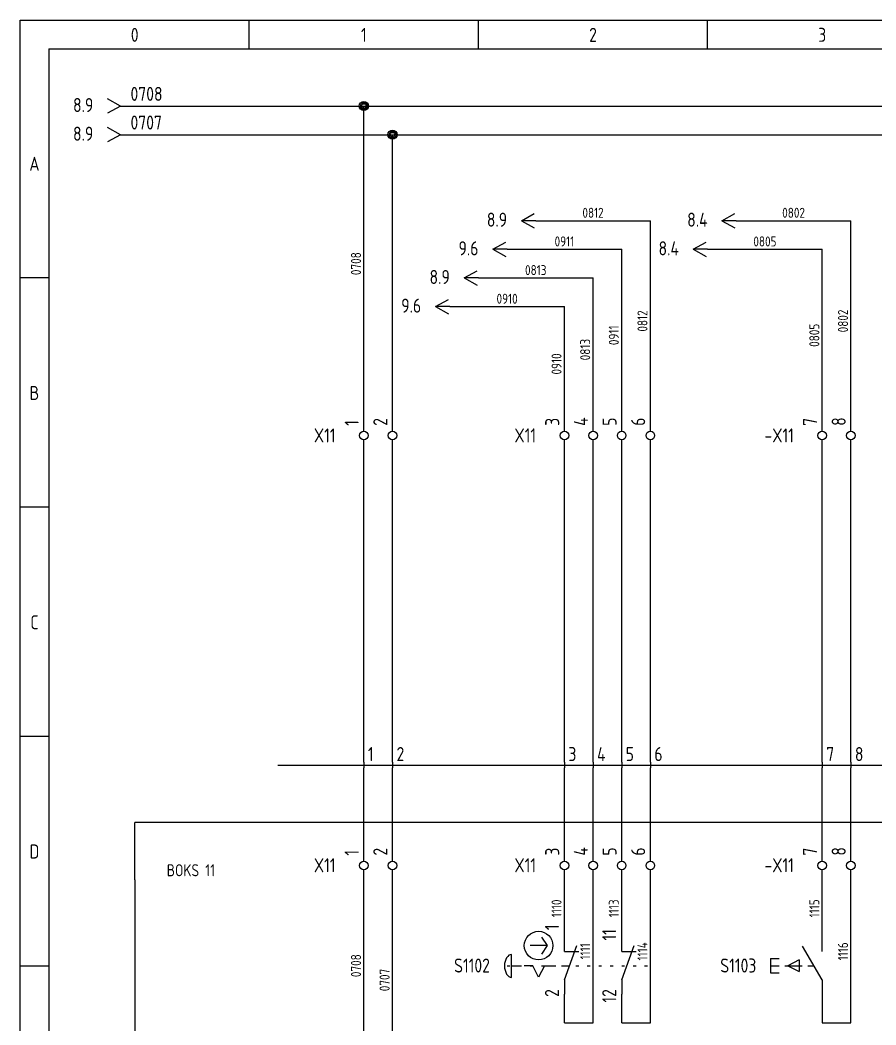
# Model space of a CAD drawing. Extents: x 10 to 410, y 10 to 275.
# Drawn here: x 10 to 159.4, y 99.7 to 275 of the extents above; entities that cross this region are included whole.
import ezdxf
from ezdxf.enums import TextEntityAlignment as Align

# ---------------------------------------------------------------- set-up
doc = ezdxf.new("R2010")
doc.units = 0
doc.linetypes.add('CADDY_DOT', pattern=[2, 0.5, -1.5])
doc.linetypes.add('CADDY_SOLID', pattern=[0])
doc.layers.get('0').update_dxf_attribs({"linetype": 'CONTINUOUS'})
doc.styles.add('CADDY_VECTORFONT1P', font='isocp___.ttf', dxfattribs={"width": 0.9})

# ---------------------------------------------------------------- blocks, each defined once
blk = doc.blocks.new('BLK1')
at = {"linetype": 'CADDY_SOLID'}
for p, q in [((10, 10), (10, 275)), ((10, 275), (410, 275)), ((50, 270), (50, 275)), ((90, 270), (90, 275)), ((130, 270), (130, 275)), ((15, 270), (15, 30)), ((15, 270), (405, 270)), ((15, 230), (10, 230)), ((15, 190), (10, 190)), ((15, 150), (10, 150)), ((10, 110), (15, 110))]:
    blk.add_line(p, q, dxfattribs=at)
at = {"style": 'CADDY_VECTORFONT1P', "width": 0.9}
for s, p in [('0', (30, 271.2)), ('1', (70, 271.2)), ('2', (110, 271.2)), ('3', (150, 271.2)), ('A', (12.5, 248.7)), ('B', (12.5, 208.7)), ('C', (12.5, 168.7)), ('D', (12.5, 128.7))]:
    blk.add_text(s, height=2.45, dxfattribs=at).set_placement(p, align=Align.CENTER)
blk = doc.blocks.new('BLK12')
at = {"linetype": 'CADDY_SOLID'}
for q in [(25.25, 261.25), (25.25, 258.75)]:
    blk.add_line((27.5, 260), q, dxfattribs=at)
at = {"style": 'CADDY_VECTORFONT1P', "width": 0.9, "flags": 1}
for tag, p in [('$TAG140020', (29.27, 267.9)), ('$TAG140050', (29.27, 264.4))]:
    blk.add_attdef(tag, p, '', height=2.45, dxfattribs=at)
at = {"style": 'CADDY_VECTORFONT1P', "width": 0.9}
blk.add_attdef('$TAG160010', (29.27, 260.9), '', height=2.45, dxfattribs=at)
blk.add_attdef('$TAG160500', text='', height=2.45, dxfattribs=at).set_placement((22.78, 258.95), align=Align.RIGHT)
blk = doc.blocks.new('BLK14')
at = {"linetype": 'CADDY_SOLID'}
for q in [(25.25, 256.25), (25.25, 253.75)]:
    blk.add_line((27.5, 255), q, dxfattribs=at)
at = {"style": 'CADDY_VECTORFONT1P', "width": 0.9, "flags": 1}
for tag, p in [('$TAG140020', (29.27, 262.9)), ('$TAG140050', (29.27, 259.4))]:
    blk.add_attdef(tag, p, '', height=2.45, dxfattribs=at)
at = {"style": 'CADDY_VECTORFONT1P', "width": 0.9}
blk.add_attdef('$TAG160010', (29.27, 255.9), '', height=2.45, dxfattribs=at)
blk.add_attdef('$TAG160500', text='', height=2.45, dxfattribs=at).set_placement((22.78, 253.95), align=Align.RIGHT)
blk = doc.blocks.new('BLK16')
at = {"linetype": 'CADDY_SOLID'}
for p, q in [((101, 115), (102, 113.5)), ((105, 112.5), (105, 115)), ((102, 113.5), (99, 113.5)), ((102, 113.5), (101, 112)), ((105, 107.5), (107.18, 113.5)), ((105, 112.5), (107.5, 112.5)), ((95.79, 107.96), (95.79, 111.96)), ((95.79, 110), (97, 110)), ((99.5, 110), (98, 110)), ((100.5, 108), (99.5, 110)), ((101.5, 110), (100.5, 108)), ((101.5, 110), (103.5, 110)), ((104.5, 110), (105.91, 110)), ((105, 107.5), (105, 105))]:
    blk.add_line(p, q, dxfattribs=at)
blk.add_lwpolyline([(95.79, 111.96), (95.55, 111.92), (95.31, 111.81), (95.1, 111.62), (94.91, 111.37), (94.75, 111.07), (94.64, 110.72), (94.57, 110.35), (94.54, 109.96), (94.57, 109.57), (94.64, 109.19), (94.75, 108.85), (94.91, 108.54), (95.1, 108.29), (95.31, 108.11), (95.55, 108), (95.79, 107.96)], dxfattribs=at)
blk.add_circle((100.5, 113.5), 2.5, dxfattribs=at)
at = {"style": 'CADDY_VECTORFONT1P', "width": 0.9}
blk.add_attdef('$TAG175000_00', (104.05, 116.2), '', height=2.45, rotation=90, dxfattribs=at)
at = {"style": 'CADDY_VECTORFONT1P', "width": 0.9, "flags": 1}
for tag, p in [('$TAG140020', (92, 115.8)), ('$TAG140050', (92, 112.3)), ('$TAG160040', (92, 101.8))]:
    blk.add_attdef(tag, text='', height=2.45, dxfattribs=at).set_placement(p, align=Align.RIGHT)
at = {"style": 'CADDY_VECTORFONT1P', "width": 0.9}
for tag, p in [('$TAG160010', (92, 108.8)), ('$TAG160030', (92, 105.3))]:
    blk.add_attdef(tag, text='', height=2.45, dxfattribs=at).set_placement(p, align=Align.RIGHT)
blk.add_attdef('$TAG175000_01', text='', height=2.45, rotation=90, dxfattribs=at).set_placement((104.05, 105.9), align=Align.RIGHT)
blk = doc.blocks.new('BLK17')
at = {"linetype": 'CADDY_SOLID'}
for p, q in [((115, 112.5), (115, 115)), ((115, 107.5), (117.18, 113.5)), ((115, 112.5), (117.5, 112.5)), ((115, 107.5), (115, 105))]:
    blk.add_line(p, q, dxfattribs=at)
at = {"style": 'CADDY_VECTORFONT1P', "width": 0.9}
blk.add_attdef('$TAG175000_00', (114.05, 114.4), '', height=2.45, rotation=90, dxfattribs=at)
at = {"style": 'CADDY_VECTORFONT1P', "width": 0.9, "flags": 1}
for tag, p in [('$TAG140020', (109, 115.8)), ('$TAG140050', (109, 112.3)), ('$TAG160010', (109, 108.8))]:
    blk.add_attdef(tag, text='', height=2.45, dxfattribs=at).set_placement(p, align=Align.RIGHT)
at = {"style": 'CADDY_VECTORFONT1P', "width": 0.9}
blk.add_attdef('$TAG160500', text='', height=2.45, dxfattribs=at).set_placement((109, 105.3), align=Align.RIGHT)
blk.add_attdef('$TAG175000_01', text='', height=2.45, rotation=90, dxfattribs=at).set_placement((114.05, 105.9), align=Align.RIGHT)
blk = doc.blocks.new('BLK18')
at = {"linetype": 'CADDY_SOLID'}
for p, q in [((120, 203.25), (120, 205)), ((120, 200), (120, 201.75))]:
    blk.add_line(p, q, dxfattribs=at)
blk.add_circle((120, 202.5), 0.75, dxfattribs=at)
at = {"style": 'CADDY_VECTORFONT1P', "width": 0.9}
blk.add_attdef('$TAG160400', (119.1, 204.2), '', height=2.45, rotation=90, dxfattribs=at)
at = {"style": 'CADDY_VECTORFONT1P', "width": 0.9, "flags": 1}
blk.add_attdef('$TAG160410', (122.6, 204.2), '', height=2.45, rotation=90, dxfattribs=at)
for tag, p in [('$TAG140020', (115.05, 208.3)), ('$TAG140050', (115.05, 204.8)), ('$TAG160010', (115.05, 201.3)), ('$TAG160030', (115.05, 197.8)), ('$TAG160040', (115.05, 192.8))]:
    blk.add_attdef(tag, text='', height=2.45, dxfattribs=at).set_placement(p, align=Align.RIGHT)
blk = doc.blocks.new('BLK19')
at = {"linetype": 'CADDY_SOLID'}
for p, q in [((115, 203.25), (115, 205)), ((115, 200), (115, 201.75))]:
    blk.add_line(p, q, dxfattribs=at)
blk.add_circle((115, 202.5), 0.75, dxfattribs=at)
at = {"style": 'CADDY_VECTORFONT1P', "width": 0.9}
blk.add_attdef('$TAG160400', (114.1, 204.2), '', height=2.45, rotation=90, dxfattribs=at)
at = {"style": 'CADDY_VECTORFONT1P', "width": 0.9, "flags": 1}
blk.add_attdef('$TAG160410', (117.6, 204.2), '', height=2.45, rotation=90, dxfattribs=at)
for tag, p in [('$TAG140020', (110.05, 208.3)), ('$TAG140050', (110.05, 204.8)), ('$TAG160010', (110.05, 201.3)), ('$TAG160030', (110.05, 197.8)), ('$TAG160040', (110.05, 192.8))]:
    blk.add_attdef(tag, text='', height=2.45, dxfattribs=at).set_placement(p, align=Align.RIGHT)
blk = doc.blocks.new('BLK20')
at = {"linetype": 'CADDY_SOLID'}
for p, q in [((110, 203.25), (110, 205)), ((110, 200), (110, 201.75))]:
    blk.add_line(p, q, dxfattribs=at)
blk.add_circle((110, 202.5), 0.75, dxfattribs=at)
at = {"style": 'CADDY_VECTORFONT1P', "width": 0.9}
blk.add_attdef('$TAG160400', (109.1, 204.2), '', height=2.45, rotation=90, dxfattribs=at)
at = {"style": 'CADDY_VECTORFONT1P', "width": 0.9, "flags": 1}
blk.add_attdef('$TAG160410', (112.6, 204.2), '', height=2.45, rotation=90, dxfattribs=at)
for tag, p in [('$TAG140020', (105.05, 208.3)), ('$TAG140050', (105.05, 204.8)), ('$TAG160010', (105.05, 201.3)), ('$TAG160030', (105.05, 197.8)), ('$TAG160040', (105.05, 192.8))]:
    blk.add_attdef(tag, text='', height=2.45, dxfattribs=at).set_placement(p, align=Align.RIGHT)
blk = doc.blocks.new('BLK21')
at = {"linetype": 'CADDY_SOLID'}
for p, q in [((105, 203.25), (105, 205)), ((105, 200), (105, 201.75))]:
    blk.add_line(p, q, dxfattribs=at)
blk.add_circle((105, 202.5), 0.75, dxfattribs=at)
at = {"style": 'CADDY_VECTORFONT1P', "width": 0.9}
blk.add_attdef('$TAG160400', (104.1, 204.2), '', height=2.45, rotation=90, dxfattribs=at)
at = {"style": 'CADDY_VECTORFONT1P', "width": 0.9, "flags": 1}
blk.add_attdef('$TAG160410', (107.6, 204.2), '', height=2.45, rotation=90, dxfattribs=at)
for tag, p in [('$TAG140020', (100.05, 208.3)), ('$TAG140050', (100.05, 204.8)), ('$TAG160030', (100.05, 197.8)), ('$TAG160040', (100.05, 192.8))]:
    blk.add_attdef(tag, text='', height=2.45, dxfattribs=at).set_placement(p, align=Align.RIGHT)
at = {"style": 'CADDY_VECTORFONT1P', "width": 0.9}
blk.add_attdef('$TAG160010', text='', height=2.45, dxfattribs=at).set_placement((100.05, 201.3), align=Align.RIGHT)
blk = doc.blocks.new('BLK22')
at = {"linetype": 'CADDY_SOLID'}
for p, q in [((150, 112.5), (150, 115)), ((150, 107.5), (146.58, 113.42)), ((141, 111.25), (141, 108.75)), ((141, 111.25), (142.5, 111.25)), ((146, 111), (144, 110)), ((146, 111), (146, 109)), ((141, 110), (142.5, 110)), ((141, 108.75), (142.5, 108.75)), ((143.5, 110), (146.5, 110)), ((144, 110), (146, 109)), ((147.5, 110), (148.56, 110)), ((150, 107.5), (150, 105))]:
    blk.add_line(p, q, dxfattribs=at)
at = {"style": 'CADDY_VECTORFONT1P', "width": 0.9}
blk.add_attdef('$TAG175000_00', (149.05, 114.3), '', height=2.45, rotation=90, dxfattribs=at)
for tag, p in [('$TAG160010', (138.5, 108.8)), ('$TAG160030', (138.5, 105.3))]:
    blk.add_attdef(tag, text='', height=2.45, dxfattribs=at).set_placement(p, align=Align.RIGHT)
blk.add_attdef('$TAG175000_01', text='', height=2.45, rotation=90, dxfattribs=at).set_placement((149.05, 105.9), align=Align.RIGHT)
at = {"style": 'CADDY_VECTORFONT1P', "width": 0.9, "flags": 1}
blk.add_attdef('$TAG160040', text='', height=2.45, dxfattribs=at).set_placement((138.5, 101.8), align=Align.RIGHT)
blk = doc.blocks.new('BLK25')
at = {"linetype": 'CADDY_SOLID'}
for p, q in [((70, 203.25), (70, 205)), ((70, 200), (70, 201.75))]:
    blk.add_line(p, q, dxfattribs=at)
blk.add_circle((70, 202.5), 0.75, dxfattribs=at)
at = {"style": 'CADDY_VECTORFONT1P', "width": 0.9}
blk.add_attdef('$TAG160400', (69.1, 204.2), '', height=2.45, rotation=90, dxfattribs=at)
at = {"style": 'CADDY_VECTORFONT1P', "width": 0.9, "flags": 1}
blk.add_attdef('$TAG160410', (72.6, 204.2), '', height=2.45, rotation=90, dxfattribs=at)
for tag, p in [('$TAG140020', (65.05, 208.3)), ('$TAG140050', (65.05, 204.8)), ('$TAG160030', (65.05, 197.8)), ('$TAG160040', (65.05, 192.8))]:
    blk.add_attdef(tag, text='', height=2.45, dxfattribs=at).set_placement(p, align=Align.RIGHT)
at = {"style": 'CADDY_VECTORFONT1P', "width": 0.9}
blk.add_attdef('$TAG160010', text='', height=2.45, dxfattribs=at).set_placement((65.05, 201.3), align=Align.RIGHT)
blk = doc.blocks.new('BLK26')
at = {"linetype": 'CADDY_SOLID'}
for p, q in [((75, 203.25), (75, 205)), ((75, 200), (75, 201.75))]:
    blk.add_line(p, q, dxfattribs=at)
blk.add_circle((75, 202.5), 0.75, dxfattribs=at)
at = {"style": 'CADDY_VECTORFONT1P', "width": 0.9}
blk.add_attdef('$TAG160400', (74.1, 204.2), '', height=2.45, rotation=90, dxfattribs=at)
at = {"style": 'CADDY_VECTORFONT1P', "width": 0.9, "flags": 1}
blk.add_attdef('$TAG160410', (77.6, 204.2), '', height=2.45, rotation=90, dxfattribs=at)
for tag, p in [('$TAG140020', (70.05, 208.3)), ('$TAG140050', (70.05, 204.8)), ('$TAG160010', (70.05, 201.3)), ('$TAG160030', (70.05, 197.8)), ('$TAG160040', (70.05, 192.8))]:
    blk.add_attdef(tag, text='', height=2.45, dxfattribs=at).set_placement(p, align=Align.RIGHT)
blk = doc.blocks.new('BLK27')
at = {"linetype": 'CADDY_SOLID'}
for p, q in [((150, 203.25), (150, 205)), ((150, 200), (150, 201.75))]:
    blk.add_line(p, q, dxfattribs=at)
blk.add_circle((150, 202.5), 0.75, dxfattribs=at)
at = {"style": 'CADDY_VECTORFONT1P', "width": 0.9}
blk.add_attdef('$TAG160400', (149.1, 204.2), '', height=2.45, rotation=90, dxfattribs=at)
at = {"style": 'CADDY_VECTORFONT1P', "width": 0.9, "flags": 1}
blk.add_attdef('$TAG160410', (152.6, 204.2), '', height=2.45, rotation=90, dxfattribs=at)
for tag, p in [('$TAG140020', (145.05, 208.3)), ('$TAG140050', (145.05, 204.8)), ('$TAG160030', (145.05, 197.8)), ('$TAG160040', (145.05, 192.8))]:
    blk.add_attdef(tag, text='', height=2.45, dxfattribs=at).set_placement(p, align=Align.RIGHT)
at = {"style": 'CADDY_VECTORFONT1P', "width": 0.9}
blk.add_attdef('$TAG160010', text='', height=2.45, dxfattribs=at).set_placement((145.05, 201.3), align=Align.RIGHT)
blk = doc.blocks.new('BLK28')
at = {"linetype": 'CADDY_SOLID'}
for p, q in [((155, 203.25), (155, 205)), ((155, 200), (155, 201.75))]:
    blk.add_line(p, q, dxfattribs=at)
blk.add_circle((155, 202.5), 0.75, dxfattribs=at)
at = {"style": 'CADDY_VECTORFONT1P', "width": 0.9}
blk.add_attdef('$TAG160400', (154.1, 204.2), '', height=2.45, rotation=90, dxfattribs=at)
at = {"style": 'CADDY_VECTORFONT1P', "width": 0.9, "flags": 1}
blk.add_attdef('$TAG160410', (157.6, 204.2), '', height=2.45, rotation=90, dxfattribs=at)
for tag, p in [('$TAG140020', (150.05, 208.3)), ('$TAG140050', (150.05, 204.8)), ('$TAG160010', (150.05, 201.3)), ('$TAG160030', (150.05, 197.8)), ('$TAG160040', (150.05, 192.8))]:
    blk.add_attdef(tag, text='', height=2.45, dxfattribs=at).set_placement(p, align=Align.RIGHT)
blk = doc.blocks.new('BLK29')
at = {"linetype": 'CADDY_SOLID'}
for p, q in [((92.5, 235), (94.75, 236.25)), ((92.5, 235), (94.75, 233.75)), ((95, 235), (92.5, 235))]:
    blk.add_line(p, q, dxfattribs=at)
at = {"style": 'CADDY_VECTORFONT1P', "width": 0.9, "flags": 1}
for tag, p in [('$TAG140020', (96.6, 242.9)), ('$TAG140050', (96.6, 239.4)), ('$TAG160010', (96.6, 235.9))]:
    blk.add_attdef(tag, p, '', height=2.45, dxfattribs=at)
at = {"style": 'CADDY_VECTORFONT1P', "width": 0.9}
blk.add_attdef('$TAG160500', text='', height=2.45, dxfattribs=at).set_placement((90, 233.95), align=Align.RIGHT)
blk = doc.blocks.new('BLK30')
at = {"linetype": 'CADDY_SOLID'}
for p, q in [((82.5, 225), (84.75, 226.25)), ((82.5, 225), (84.75, 223.75)), ((85, 225), (82.5, 225))]:
    blk.add_line(p, q, dxfattribs=at)
at = {"style": 'CADDY_VECTORFONT1P', "width": 0.9, "flags": 1}
for tag, p in [('$TAG140020', (86.6, 232.9)), ('$TAG140050', (86.6, 229.4)), ('$TAG160010', (86.6, 225.9))]:
    blk.add_attdef(tag, p, '', height=2.45, dxfattribs=at)
at = {"style": 'CADDY_VECTORFONT1P', "width": 0.9}
blk.add_attdef('$TAG160500', text='', height=2.45, dxfattribs=at).set_placement((80, 223.95), align=Align.RIGHT)
blk = doc.blocks.new('BLK31')
at = {"linetype": 'CADDY_SOLID'}
for p, q in [((87.5, 230), (89.75, 231.25)), ((87.5, 230), (89.75, 228.75)), ((90, 230), (87.5, 230))]:
    blk.add_line(p, q, dxfattribs=at)
at = {"style": 'CADDY_VECTORFONT1P', "width": 0.9, "flags": 1}
for tag, p in [('$TAG140020', (91.6, 237.9)), ('$TAG140050', (91.6, 234.4)), ('$TAG160010', (91.6, 230.9))]:
    blk.add_attdef(tag, p, '', height=2.45, dxfattribs=at)
at = {"style": 'CADDY_VECTORFONT1P', "width": 0.9}
blk.add_attdef('$TAG160500', text='', height=2.45, dxfattribs=at).set_placement((85, 228.95), align=Align.RIGHT)
blk = doc.blocks.new('BLK32')
at = {"linetype": 'CADDY_SOLID'}
for p, q in [((97.5, 240), (99.75, 241.25)), ((97.5, 240), (99.75, 238.75)), ((100, 240), (97.5, 240))]:
    blk.add_line(p, q, dxfattribs=at)
at = {"style": 'CADDY_VECTORFONT1P', "width": 0.9, "flags": 1}
for tag, p in [('$TAG140020', (101.6, 247.9)), ('$TAG140050', (101.6, 244.4)), ('$TAG160010', (101.6, 240.9))]:
    blk.add_attdef(tag, p, '', height=2.45, dxfattribs=at)
at = {"style": 'CADDY_VECTORFONT1P', "width": 0.9}
blk.add_attdef('$TAG160500', text='', height=2.45, dxfattribs=at).set_placement((95, 238.95), align=Align.RIGHT)
blk = doc.blocks.new('BLK33')
at = {"linetype": 'CADDY_SOLID'}
for p, q in [((127.5, 235), (129.75, 236.25)), ((127.5, 235), (129.75, 233.75)), ((130, 235), (127.5, 235))]:
    blk.add_line(p, q, dxfattribs=at)
at = {"style": 'CADDY_VECTORFONT1P', "width": 0.9, "flags": 1}
for tag, p in [('$TAG140020', (131.6, 242.9)), ('$TAG140050', (131.6, 239.4)), ('$TAG160010', (131.6, 235.9))]:
    blk.add_attdef(tag, p, '', height=2.45, dxfattribs=at)
at = {"style": 'CADDY_VECTORFONT1P', "width": 0.9}
blk.add_attdef('$TAG160500', text='', height=2.45, dxfattribs=at).set_placement((125, 233.95), align=Align.RIGHT)
blk = doc.blocks.new('BLK34')
at = {"linetype": 'CADDY_SOLID'}
for p, q in [((132.5, 240), (134.75, 241.25)), ((132.5, 240), (134.75, 238.75)), ((135, 240), (132.5, 240))]:
    blk.add_line(p, q, dxfattribs=at)
at = {"style": 'CADDY_VECTORFONT1P', "width": 0.9, "flags": 1}
for tag, p in [('$TAG140020', (136.6, 247.9)), ('$TAG140050', (136.6, 244.4)), ('$TAG160010', (136.6, 240.9))]:
    blk.add_attdef(tag, p, '', height=2.45, dxfattribs=at)
at = {"style": 'CADDY_VECTORFONT1P', "width": 0.9}
blk.add_attdef('$TAG160500', text='', height=2.45, dxfattribs=at).set_placement((130, 238.95), align=Align.RIGHT)
blk = doc.blocks.new('BLK40')
at = {"linetype": 'CADDY_SOLID'}
for p, q in [((120, 128.25), (120, 130)), ((120, 125), (120, 126.75))]:
    blk.add_line(p, q, dxfattribs=at)
blk.add_circle((120, 127.5), 0.75, dxfattribs=at)
at = {"style": 'CADDY_VECTORFONT1P', "width": 0.9}
blk.add_attdef('$TAG160400', (119.1, 129.2), '', height=2.45, rotation=90, dxfattribs=at)
at = {"style": 'CADDY_VECTORFONT1P', "width": 0.9, "flags": 1}
blk.add_attdef('$TAG160410', (122.6, 129.2), '', height=2.45, rotation=90, dxfattribs=at)
for tag, p in [('$TAG140020', (115.05, 133.3)), ('$TAG140050', (115.05, 129.8)), ('$TAG160010', (115.05, 126.3)), ('$TAG160030', (115.05, 122.8)), ('$TAG160040', (115.05, 117.8))]:
    blk.add_attdef(tag, text='', height=2.45, dxfattribs=at).set_placement(p, align=Align.RIGHT)
blk = doc.blocks.new('BLK41')
at = {"linetype": 'CADDY_SOLID'}
for p, q in [((115, 128.25), (115, 130)), ((115, 125), (115, 126.75))]:
    blk.add_line(p, q, dxfattribs=at)
blk.add_circle((115, 127.5), 0.75, dxfattribs=at)
at = {"style": 'CADDY_VECTORFONT1P', "width": 0.9}
blk.add_attdef('$TAG160400', (114.1, 129.2), '', height=2.45, rotation=90, dxfattribs=at)
at = {"style": 'CADDY_VECTORFONT1P', "width": 0.9, "flags": 1}
blk.add_attdef('$TAG160410', (117.6, 129.2), '', height=2.45, rotation=90, dxfattribs=at)
for tag, p in [('$TAG140020', (110.05, 133.3)), ('$TAG140050', (110.05, 129.8)), ('$TAG160010', (110.05, 126.3)), ('$TAG160030', (110.05, 122.8)), ('$TAG160040', (110.05, 117.8))]:
    blk.add_attdef(tag, text='', height=2.45, dxfattribs=at).set_placement(p, align=Align.RIGHT)
blk = doc.blocks.new('BLK42')
at = {"linetype": 'CADDY_SOLID'}
for p, q in [((110, 128.25), (110, 130)), ((110, 125), (110, 126.75))]:
    blk.add_line(p, q, dxfattribs=at)
blk.add_circle((110, 127.5), 0.75, dxfattribs=at)
at = {"style": 'CADDY_VECTORFONT1P', "width": 0.9}
blk.add_attdef('$TAG160400', (109.1, 129.2), '', height=2.45, rotation=90, dxfattribs=at)
at = {"style": 'CADDY_VECTORFONT1P', "width": 0.9, "flags": 1}
blk.add_attdef('$TAG160410', (112.6, 129.2), '', height=2.45, rotation=90, dxfattribs=at)
for tag, p in [('$TAG140020', (105.05, 133.3)), ('$TAG140050', (105.05, 129.8)), ('$TAG160010', (105.05, 126.3)), ('$TAG160030', (105.05, 122.8)), ('$TAG160040', (105.05, 117.8))]:
    blk.add_attdef(tag, text='', height=2.45, dxfattribs=at).set_placement(p, align=Align.RIGHT)
blk = doc.blocks.new('BLK43')
at = {"linetype": 'CADDY_SOLID'}
for p, q in [((105, 128.25), (105, 130)), ((105, 125), (105, 126.75))]:
    blk.add_line(p, q, dxfattribs=at)
blk.add_circle((105, 127.5), 0.75, dxfattribs=at)
at = {"style": 'CADDY_VECTORFONT1P', "width": 0.9}
blk.add_attdef('$TAG160400', (104.1, 129.2), '', height=2.45, rotation=90, dxfattribs=at)
at = {"style": 'CADDY_VECTORFONT1P', "width": 0.9, "flags": 1}
blk.add_attdef('$TAG160410', (107.6, 129.2), '', height=2.45, rotation=90, dxfattribs=at)
for tag, p in [('$TAG140020', (100.05, 133.3)), ('$TAG140050', (100.05, 129.8)), ('$TAG160030', (100.05, 122.8)), ('$TAG160040', (100.05, 117.8))]:
    blk.add_attdef(tag, text='', height=2.45, dxfattribs=at).set_placement(p, align=Align.RIGHT)
at = {"style": 'CADDY_VECTORFONT1P', "width": 0.9}
blk.add_attdef('$TAG160010', text='', height=2.45, dxfattribs=at).set_placement((100.05, 126.3), align=Align.RIGHT)
blk = doc.blocks.new('BLK44')
at = {"linetype": 'CADDY_SOLID'}
for p, q in [((70, 128.25), (70, 130)), ((70, 125), (70, 126.75))]:
    blk.add_line(p, q, dxfattribs=at)
blk.add_circle((70, 127.5), 0.75, dxfattribs=at)
at = {"style": 'CADDY_VECTORFONT1P', "width": 0.9}
blk.add_attdef('$TAG160400', (69.1, 129.2), '', height=2.45, rotation=90, dxfattribs=at)
at = {"style": 'CADDY_VECTORFONT1P', "width": 0.9, "flags": 1}
blk.add_attdef('$TAG160410', (72.6, 129.2), '', height=2.45, rotation=90, dxfattribs=at)
for tag, p in [('$TAG140020', (65.05, 133.3)), ('$TAG140050', (65.05, 129.8)), ('$TAG160030', (65.05, 122.8)), ('$TAG160040', (65.05, 117.8))]:
    blk.add_attdef(tag, text='', height=2.45, dxfattribs=at).set_placement(p, align=Align.RIGHT)
at = {"style": 'CADDY_VECTORFONT1P', "width": 0.9}
blk.add_attdef('$TAG160010', text='', height=2.45, dxfattribs=at).set_placement((65.05, 126.3), align=Align.RIGHT)
blk = doc.blocks.new('BLK45')
at = {"linetype": 'CADDY_SOLID'}
for p, q in [((75, 128.25), (75, 130)), ((75, 125), (75, 126.75))]:
    blk.add_line(p, q, dxfattribs=at)
blk.add_circle((75, 127.5), 0.75, dxfattribs=at)
at = {"style": 'CADDY_VECTORFONT1P', "width": 0.9}
blk.add_attdef('$TAG160400', (74.1, 129.2), '', height=2.45, rotation=90, dxfattribs=at)
at = {"style": 'CADDY_VECTORFONT1P', "width": 0.9, "flags": 1}
blk.add_attdef('$TAG160410', (77.6, 129.2), '', height=2.45, rotation=90, dxfattribs=at)
for tag, p in [('$TAG140020', (70.05, 133.3)), ('$TAG140050', (70.05, 129.8)), ('$TAG160010', (70.05, 126.3)), ('$TAG160030', (70.05, 122.8)), ('$TAG160040', (70.05, 117.8))]:
    blk.add_attdef(tag, text='', height=2.45, dxfattribs=at).set_placement(p, align=Align.RIGHT)
blk = doc.blocks.new('BLK46')
at = {"linetype": 'CADDY_SOLID'}
for p, q in [((150, 128.25), (150, 130)), ((150, 125), (150, 126.75))]:
    blk.add_line(p, q, dxfattribs=at)
blk.add_circle((150, 127.5), 0.75, dxfattribs=at)
at = {"style": 'CADDY_VECTORFONT1P', "width": 0.9}
blk.add_attdef('$TAG160400', (149.1, 129.2), '', height=2.45, rotation=90, dxfattribs=at)
at = {"style": 'CADDY_VECTORFONT1P', "width": 0.9, "flags": 1}
blk.add_attdef('$TAG160410', (152.6, 129.2), '', height=2.45, rotation=90, dxfattribs=at)
for tag, p in [('$TAG140020', (145.05, 133.3)), ('$TAG140050', (145.05, 129.8)), ('$TAG160030', (145.05, 122.8)), ('$TAG160040', (145.05, 117.8))]:
    blk.add_attdef(tag, text='', height=2.45, dxfattribs=at).set_placement(p, align=Align.RIGHT)
at = {"style": 'CADDY_VECTORFONT1P', "width": 0.9}
blk.add_attdef('$TAG160010', text='', height=2.45, dxfattribs=at).set_placement((145.05, 126.3), align=Align.RIGHT)
blk = doc.blocks.new('BLK47')
at = {"linetype": 'CADDY_SOLID'}
for p, q in [((155, 128.25), (155, 130)), ((155, 125), (155, 126.75))]:
    blk.add_line(p, q, dxfattribs=at)
blk.add_circle((155, 127.5), 0.75, dxfattribs=at)
at = {"style": 'CADDY_VECTORFONT1P', "width": 0.9}
blk.add_attdef('$TAG160400', (154.1, 129.2), '', height=2.45, rotation=90, dxfattribs=at)
at = {"style": 'CADDY_VECTORFONT1P', "width": 0.9, "flags": 1}
blk.add_attdef('$TAG160410', (157.6, 129.2), '', height=2.45, rotation=90, dxfattribs=at)
for tag, p in [('$TAG140020', (150.05, 133.3)), ('$TAG140050', (150.05, 129.8)), ('$TAG160010', (150.05, 126.3)), ('$TAG160030', (150.05, 122.8)), ('$TAG160040', (150.05, 117.8))]:
    blk.add_attdef(tag, text='', height=2.45, dxfattribs=at).set_placement(p, align=Align.RIGHT)
blk = doc.blocks.new('BLK50')
at = {"linetype": 'CADDY_SOLID'}
blk.add_line((70, 145.5), (70, 144.5), dxfattribs=at)
at = {"style": 'CADDY_VECTORFONT1P', "width": 0.9}
blk.add_attdef('$TAG160210', (70.7, 145.7), '', height=2.45, dxfattribs=at)
at = {"style": 'CADDY_VECTORFONT1P', "width": 0.9, "flags": 1}
for tag, p in [('$TAG160010', (240.7, 145.7)), ('$TAG160220', (70.7, 140.7)), ('$TAG160030', (240.7, 140.7)), ('$TAG160230', (70.7, 135.7)), ('$TAG160200', (240.7, 135.7)), ('$TAG160040', (240.7, 130.7)), ('$TAG160101', (240.7, 125.7))]:
    blk.add_attdef(tag, p, '', height=2.45, dxfattribs=at)
blk = doc.blocks.new('BLK51')
at = {"linetype": 'CADDY_SOLID'}
blk.add_line((75, 145.5), (75, 144.5), dxfattribs=at)
at = {"style": 'CADDY_VECTORFONT1P', "width": 0.9}
blk.add_attdef('$TAG160210', (75.7, 145.7), '', height=2.45, dxfattribs=at)
at = {"style": 'CADDY_VECTORFONT1P', "width": 0.9, "flags": 1}
for tag, p in [('$TAG160010', (240.7, 145.7)), ('$TAG160220', (75.7, 140.7)), ('$TAG160030', (240.7, 140.7)), ('$TAG160230', (75.7, 135.7)), ('$TAG160200', (240.7, 135.7)), ('$TAG160040', (240.7, 130.7)), ('$TAG160101', (240.7, 125.7))]:
    blk.add_attdef(tag, p, '', height=2.45, dxfattribs=at)
blk = doc.blocks.new('BLK52')
at = {"linetype": 'CADDY_SOLID'}
blk.add_line((105, 145.5), (105, 144.5), dxfattribs=at)
at = {"style": 'CADDY_VECTORFONT1P', "width": 0.9}
blk.add_attdef('$TAG160210', (105.7, 145.7), '', height=2.45, dxfattribs=at)
at = {"style": 'CADDY_VECTORFONT1P', "width": 0.9, "flags": 1}
for tag, p in [('$TAG160010', (240.7, 145.7)), ('$TAG160220', (105.7, 140.7)), ('$TAG160030', (240.7, 140.7)), ('$TAG160230', (105.7, 135.7)), ('$TAG160200', (240.7, 135.7)), ('$TAG160040', (240.7, 130.7)), ('$TAG160101', (240.7, 125.7))]:
    blk.add_attdef(tag, p, '', height=2.45, dxfattribs=at)
blk = doc.blocks.new('BLK53')
at = {"linetype": 'CADDY_SOLID'}
blk.add_line((110, 145.5), (110, 144.5), dxfattribs=at)
at = {"style": 'CADDY_VECTORFONT1P', "width": 0.9}
blk.add_attdef('$TAG160210', (110.7, 145.7), '', height=2.45, dxfattribs=at)
at = {"style": 'CADDY_VECTORFONT1P', "width": 0.9, "flags": 1}
for tag, p in [('$TAG160010', (240.7, 145.7)), ('$TAG160220', (110.7, 140.7)), ('$TAG160030', (240.7, 140.7)), ('$TAG160230', (110.7, 135.7)), ('$TAG160200', (240.7, 135.7)), ('$TAG160040', (240.7, 130.7)), ('$TAG160101', (240.7, 125.7))]:
    blk.add_attdef(tag, p, '', height=2.45, dxfattribs=at)
blk = doc.blocks.new('BLK54')
at = {"linetype": 'CADDY_SOLID'}
blk.add_line((115, 145.5), (115, 144.5), dxfattribs=at)
at = {"style": 'CADDY_VECTORFONT1P', "width": 0.9}
blk.add_attdef('$TAG160210', (115.7, 145.7), '', height=2.45, dxfattribs=at)
at = {"style": 'CADDY_VECTORFONT1P', "width": 0.9, "flags": 1}
for tag, p in [('$TAG160010', (240.7, 145.7)), ('$TAG160220', (115.7, 140.7)), ('$TAG160030', (240.7, 140.7)), ('$TAG160230', (115.7, 135.7)), ('$TAG160200', (240.7, 135.7)), ('$TAG160040', (240.7, 130.7)), ('$TAG160101', (240.7, 125.7))]:
    blk.add_attdef(tag, p, '', height=2.45, dxfattribs=at)
blk = doc.blocks.new('BLK55')
at = {"linetype": 'CADDY_SOLID'}
blk.add_line((120, 145.5), (120, 144.5), dxfattribs=at)
at = {"style": 'CADDY_VECTORFONT1P', "width": 0.9}
blk.add_attdef('$TAG160210', (120.7, 145.7), '', height=2.45, dxfattribs=at)
at = {"style": 'CADDY_VECTORFONT1P', "width": 0.9, "flags": 1}
for tag, p in [('$TAG160010', (240.7, 145.7)), ('$TAG160220', (120.7, 140.7)), ('$TAG160030', (240.7, 140.7)), ('$TAG160230', (120.7, 135.7)), ('$TAG160200', (240.7, 135.7)), ('$TAG160040', (240.7, 130.7)), ('$TAG160101', (240.7, 125.7))]:
    blk.add_attdef(tag, p, '', height=2.45, dxfattribs=at)
blk = doc.blocks.new('BLK56')
at = {"linetype": 'CADDY_SOLID'}
blk.add_line((150, 145.5), (150, 144.5), dxfattribs=at)
at = {"style": 'CADDY_VECTORFONT1P', "width": 0.9}
blk.add_attdef('$TAG160210', (150.7, 145.7), '', height=2.45, dxfattribs=at)
at = {"style": 'CADDY_VECTORFONT1P', "width": 0.9, "flags": 1}
for tag, p in [('$TAG160010', (240.7, 145.7)), ('$TAG160220', (150.7, 140.7)), ('$TAG160030', (240.7, 140.7)), ('$TAG160230', (150.7, 135.7)), ('$TAG160200', (240.7, 135.7)), ('$TAG160040', (240.7, 130.7)), ('$TAG160101', (240.7, 125.7))]:
    blk.add_attdef(tag, p, '', height=2.45, dxfattribs=at)
blk = doc.blocks.new('BLK57')
at = {"linetype": 'CADDY_SOLID'}
blk.add_line((155, 145.5), (155, 144.5), dxfattribs=at)
at = {"style": 'CADDY_VECTORFONT1P', "width": 0.9}
blk.add_attdef('$TAG160210', (155.7, 145.7), '', height=2.45, dxfattribs=at)
at = {"style": 'CADDY_VECTORFONT1P', "width": 0.9, "flags": 1}
for tag, p in [('$TAG160010', (240.7, 145.7)), ('$TAG160220', (155.7, 140.7)), ('$TAG160030', (240.7, 140.7)), ('$TAG160230', (155.7, 135.7)), ('$TAG160200', (240.7, 135.7)), ('$TAG160040', (240.7, 130.7)), ('$TAG160101', (240.7, 125.7))]:
    blk.add_attdef(tag, p, '', height=2.45, dxfattribs=at)

msp = doc.modelspace()

# ---------------------------------------------------------------- linework, layer by layer
at = {"linetype": 'CADDY_SOLID'}
for p, q in [((27.5, 260), (70, 260)), ((70, 260), (392.5, 260)), ((70, 205), (70, 260)), ((27.5, 255), (75, 255)), ((75, 255), (392.5, 255)), ((75, 205), (75, 255)), ((100, 240), (120, 240)), ((120, 205), (120, 240)), ((135, 240), (155, 240)), ((155, 205), (155, 240)), ((95, 235), (115, 235)), ((115, 205), (115, 235)), ((130, 235), (150, 235)), ((150, 205), (150, 235)), ((90, 230), (110, 230)), ((110, 205), (110, 230)), ((85, 225), (105, 225)), ((105, 205), (105, 225)), ((70, 145.5), (70, 200)), ((75, 145.5), (75, 200)), ((105, 145.5), (105, 200)), ((110, 145.5), (110, 200)), ((115, 145.5), (115, 200)), ((120, 145.5), (120, 200)), ((150, 145.5), (150, 200)), ((155, 145.5), (155, 200)), ((55, 145), (240, 145)), ((70, 130), (70, 144.5)), ((75, 130), (75, 144.5)), ((105, 130), (105, 144.5)), ((110, 130), (110, 144.5)), ((115, 130), (115, 144.5)), ((120, 130), (120, 144.5)), ((150, 130), (150, 144.5)), ((155, 130), (155, 144.5)), ((255, 135), (30, 135)), ((30, 125), (30, 135)), ((30, 125), (30, 85)), ((70, 95), (70, 125)), ((75, 90), (75, 125)), ((105, 115), (105, 125)), ((110, 100), (110, 125)), ((115, 115), (115, 125)), ((120, 100), (120, 125)), ((150, 115), (150, 125)), ((155, 100), (155, 125)), ((105, 100), (105, 105)), ((115, 100), (115, 105)), ((150, 105), (150, 100)), ((105, 100), (110, 100)), ((115, 100), (120, 100)), ((150, 100), (155, 100))]:
    msp.add_line(p, q, dxfattribs=at)
at = {"linetype": 'CADDY_DOT'}
msp.add_line((95, 110), (120, 110), dxfattribs=at)
for centre, radius in [((70, 260), 0.8), ((70, 260), 0.6), ((70, 260), 0.4), ((75, 255), 0.8), ((75, 255), 0.6), ((75, 255), 0.4)]:
    msp.add_circle(centre, radius)

# ---------------------------------------------------------------- block references
msp.add_blockref('BLK1', (0, 0, 1))
ref = msp.add_blockref('BLK12', (0, 0, 1))
ref.add_attrib('$TAG160010', '0708', (29.27, 260.9), dxfattribs={"height": 2.45, "style": 'CADDY_VECTORFONT1P', "width": 0.9})
ref.add_attrib('$TAG160500', '8.9', dxfattribs={"height": 2.45, "style": 'CADDY_VECTORFONT1P', "width": 0.9}).set_placement((22.78, 258.95), align=Align.RIGHT)
ref = msp.add_blockref('BLK14', (0, 0, 1))
ref.add_attrib('$TAG160010', '0707', (29.27, 255.9), dxfattribs={"height": 2.45, "style": 'CADDY_VECTORFONT1P', "width": 0.9})
ref.add_attrib('$TAG160500', '8.9', dxfattribs={"height": 2.45, "style": 'CADDY_VECTORFONT1P', "width": 0.9}).set_placement((22.78, 253.95), align=Align.RIGHT)
ref = msp.add_blockref('BLK32', (0, 0, 1))
ref.add_attrib('$TAG160500', '8.9', dxfattribs={"height": 2.45, "style": 'CADDY_VECTORFONT1P', "width": 0.9}).set_placement((95, 238.95), align=Align.RIGHT)
ref = msp.add_blockref('BLK34', (0, 0, 1))
ref.add_attrib('$TAG160500', '8.4', dxfattribs={"height": 2.45, "style": 'CADDY_VECTORFONT1P', "width": 0.9}).set_placement((130, 238.95), align=Align.RIGHT)
ref = msp.add_blockref('BLK29', (0, 0, 1))
ref.add_attrib('$TAG160500', '9.6', dxfattribs={"height": 2.45, "style": 'CADDY_VECTORFONT1P', "width": 0.9}).set_placement((90, 233.95), align=Align.RIGHT)
ref = msp.add_blockref('BLK33', (0, 0, 1))
ref.add_attrib('$TAG160500', '8.4', dxfattribs={"height": 2.45, "style": 'CADDY_VECTORFONT1P', "width": 0.9}).set_placement((125, 233.95), align=Align.RIGHT)
ref = msp.add_blockref('BLK31', (0, 0, 1))
ref.add_attrib('$TAG160500', '8.9', dxfattribs={"height": 2.45, "style": 'CADDY_VECTORFONT1P', "width": 0.9}).set_placement((85, 228.95), align=Align.RIGHT)
ref = msp.add_blockref('BLK30', (0, 0, 1))
ref.add_attrib('$TAG160500', '9.6', dxfattribs={"height": 2.45, "style": 'CADDY_VECTORFONT1P', "width": 0.9}).set_placement((80, 223.95), align=Align.RIGHT)
ref = msp.add_blockref('BLK26', (0, 0, 1))
ref.add_attrib('$TAG160400', '2', (74.1, 204.2), dxfattribs={"height": 2.45, "rotation": 90, "style": 'CADDY_VECTORFONT1P', "width": 0.9})
ref = msp.add_blockref('BLK21', (0, 0, 1))
ref.add_attrib('$TAG160010', 'X11', dxfattribs={"height": 2.45, "style": 'CADDY_VECTORFONT1P', "width": 0.9}).set_placement((100.05, 201.3), align=Align.RIGHT)
ref.add_attrib('$TAG160400', '3', (104.1, 204.2), dxfattribs={"height": 2.45, "rotation": 90, "style": 'CADDY_VECTORFONT1P', "width": 0.9})
ref = msp.add_blockref('BLK20', (0, 0, 1))
ref.add_attrib('$TAG160400', '4', (109.1, 204.2), dxfattribs={"height": 2.45, "rotation": 90, "style": 'CADDY_VECTORFONT1P', "width": 0.9})
ref = msp.add_blockref('BLK19', (0, 0, 1))
ref.add_attrib('$TAG160400', '5', (114.1, 204.2), dxfattribs={"height": 2.45, "rotation": 90, "style": 'CADDY_VECTORFONT1P', "width": 0.9})
ref = msp.add_blockref('BLK18', (0, 0, 1))
ref.add_attrib('$TAG160400', '6', (119.1, 204.2), dxfattribs={"height": 2.45, "rotation": 90, "style": 'CADDY_VECTORFONT1P', "width": 0.9})
ref = msp.add_blockref('BLK27', (0, 0, 1))
ref.add_attrib('$TAG160010', '-X11', dxfattribs={"height": 2.45, "style": 'CADDY_VECTORFONT1P', "width": 0.9}).set_placement((145.05, 201.3), align=Align.RIGHT)
ref.add_attrib('$TAG160400', '7', (149.1, 204.2), dxfattribs={"height": 2.45, "rotation": 90, "style": 'CADDY_VECTORFONT1P', "width": 0.9})
ref = msp.add_blockref('BLK28', (0, 0, 1))
ref.add_attrib('$TAG160400', '8', (154.1, 204.2), dxfattribs={"height": 2.45, "rotation": 90, "style": 'CADDY_VECTORFONT1P', "width": 0.9})
ref = msp.add_blockref('BLK25', (0, 0, 1))
ref.add_attrib('$TAG160010', 'X11', dxfattribs={"height": 2.45, "style": 'CADDY_VECTORFONT1P', "width": 0.9}).set_placement((65.05, 201.3), align=Align.RIGHT)
ref.add_attrib('$TAG160400', '1', (69.1, 204.2), dxfattribs={"height": 2.45, "rotation": 90, "style": 'CADDY_VECTORFONT1P', "width": 0.9})
ref = msp.add_blockref('BLK50', (0, 0, 1))
ref.add_attrib('$TAG160210', '1', (70.7, 145.7), dxfattribs={"height": 2.45, "style": 'CADDY_VECTORFONT1P', "width": 0.9})
ref = msp.add_blockref('BLK51', (0, 0, 1))
ref.add_attrib('$TAG160210', '2', (75.7, 145.7), dxfattribs={"height": 2.45, "style": 'CADDY_VECTORFONT1P', "width": 0.9})
ref = msp.add_blockref('BLK52', (0, 0, 1))
ref.add_attrib('$TAG160210', '3', (105.7, 145.7), dxfattribs={"height": 2.45, "style": 'CADDY_VECTORFONT1P', "width": 0.9})
ref = msp.add_blockref('BLK53', (0, 0, 1))
ref.add_attrib('$TAG160210', '4', (110.7, 145.7), dxfattribs={"height": 2.45, "style": 'CADDY_VECTORFONT1P', "width": 0.9})
ref = msp.add_blockref('BLK54', (0, 0, 1))
ref.add_attrib('$TAG160210', '5', (115.7, 145.7), dxfattribs={"height": 2.45, "style": 'CADDY_VECTORFONT1P', "width": 0.9})
ref = msp.add_blockref('BLK55', (0, 0, 1))
ref.add_attrib('$TAG160210', '6', (120.7, 145.7), dxfattribs={"height": 2.45, "style": 'CADDY_VECTORFONT1P', "width": 0.9})
ref = msp.add_blockref('BLK56', (0, 0, 1))
ref.add_attrib('$TAG160210', '7', (150.7, 145.7), dxfattribs={"height": 2.45, "style": 'CADDY_VECTORFONT1P', "width": 0.9})
ref = msp.add_blockref('BLK57', (0, 0, 1))
ref.add_attrib('$TAG160210', '8', (155.7, 145.7), dxfattribs={"height": 2.45, "style": 'CADDY_VECTORFONT1P', "width": 0.9})
ref = msp.add_blockref('BLK44', (0, 0, 1))
ref.add_attrib('$TAG160010', 'X11', dxfattribs={"height": 2.45, "style": 'CADDY_VECTORFONT1P', "width": 0.9}).set_placement((65.05, 126.3), align=Align.RIGHT)
ref.add_attrib('$TAG160400', '1', (69.1, 129.2), dxfattribs={"height": 2.45, "rotation": 90, "style": 'CADDY_VECTORFONT1P', "width": 0.9})
ref = msp.add_blockref('BLK45', (0, 0, 1))
ref.add_attrib('$TAG160400', '2', (74.1, 129.2), dxfattribs={"height": 2.45, "rotation": 90, "style": 'CADDY_VECTORFONT1P', "width": 0.9})
ref = msp.add_blockref('BLK43', (0, 0, 1))
ref.add_attrib('$TAG160010', 'X11', dxfattribs={"height": 2.45, "style": 'CADDY_VECTORFONT1P', "width": 0.9}).set_placement((100.05, 126.3), align=Align.RIGHT)
ref.add_attrib('$TAG160400', '3', (104.1, 129.2), dxfattribs={"height": 2.45, "rotation": 90, "style": 'CADDY_VECTORFONT1P', "width": 0.9})
ref = msp.add_blockref('BLK42', (0, 0, 1))
ref.add_attrib('$TAG160400', '4', (109.1, 129.2), dxfattribs={"height": 2.45, "rotation": 90, "style": 'CADDY_VECTORFONT1P', "width": 0.9})
ref = msp.add_blockref('BLK41', (0, 0, 1))
ref.add_attrib('$TAG160400', '5', (114.1, 129.2), dxfattribs={"height": 2.45, "rotation": 90, "style": 'CADDY_VECTORFONT1P', "width": 0.9})
ref = msp.add_blockref('BLK40', (0, 0, 1))
ref.add_attrib('$TAG160400', '6', (119.1, 129.2), dxfattribs={"height": 2.45, "rotation": 90, "style": 'CADDY_VECTORFONT1P', "width": 0.9})
ref = msp.add_blockref('BLK46', (0, 0, 1))
ref.add_attrib('$TAG160010', '-X11', dxfattribs={"height": 2.45, "style": 'CADDY_VECTORFONT1P', "width": 0.9}).set_placement((145.05, 126.3), align=Align.RIGHT)
ref.add_attrib('$TAG160400', '7', (149.1, 129.2), dxfattribs={"height": 2.45, "rotation": 90, "style": 'CADDY_VECTORFONT1P', "width": 0.9})
ref = msp.add_blockref('BLK47', (0, 0, 1))
ref.add_attrib('$TAG160400', '8', (154.1, 129.2), dxfattribs={"height": 2.45, "rotation": 90, "style": 'CADDY_VECTORFONT1P', "width": 0.9})
ref = msp.add_blockref('BLK16', (0, 0, 1))
ref.add_attrib('$TAG160010', 'S1102', dxfattribs={"height": 2.45, "style": 'CADDY_VECTORFONT1P', "width": 0.9}).set_placement((92, 108.8), align=Align.RIGHT)
ref.add_attrib('$TAG175000_00', '1', (104.05, 116.2), dxfattribs={"height": 2.45, "rotation": 90, "style": 'CADDY_VECTORFONT1P', "width": 0.9})
ref.add_attrib('$TAG175000_01', '2', dxfattribs={"height": 2.45, "rotation": 90, "style": 'CADDY_VECTORFONT1P', "width": 0.9}).set_placement((104.05, 105.9), align=Align.RIGHT)
ref = msp.add_blockref('BLK17', (0, 0, 1))
ref.add_attrib('$TAG175000_00', '11', (114.05, 114.4), dxfattribs={"height": 2.45, "rotation": 90, "style": 'CADDY_VECTORFONT1P', "width": 0.9})
ref.add_attrib('$TAG175000_01', '12', dxfattribs={"height": 2.45, "rotation": 90, "style": 'CADDY_VECTORFONT1P', "width": 0.9}).set_placement((114.05, 105.9), align=Align.RIGHT)
ref = msp.add_blockref('BLK22', (0, 0, 1))
ref.add_attrib('$TAG160010', 'S1103', dxfattribs={"height": 2.45, "style": 'CADDY_VECTORFONT1P', "width": 0.9}).set_placement((138.5, 108.8), align=Align.RIGHT)

# ---------------------------------------------------------------- texts
at = {"style": 'CADDY_VECTORFONT1P', "width": 0.9}
for s, p in [('0812', (110, 240.5)), ('0802', (145, 240.5)), ('0911', (105, 235.5)), ('0805', (140, 235.5)), ('0813', (100, 230.5)), ('0910', (95, 225.5))]:
    msp.add_text(s, height=1.75, dxfattribs=at).set_placement(p, align=Align.CENTER)
for s, p in [('0708', (69.5, 232.5)), ('0812', (119.5, 222.5)), ('0802', (154.5, 222.5)), ('0911', (114.5, 220)), ('0805', (149.5, 220)), ('0813', (109.5, 217.5)), ('0910', (104.5, 215)), ('1110', (104.5, 120)), ('1113', (114.5, 120)), ('1115', (149.5, 120)), ('1114', (119.5, 112.5)), ('1111', (109.5, 112.5)), ('1116', (154.5, 112.5)), ('0708', (69.5, 110)), ('0707', (74.5, 107.5))]:
    msp.add_text(s, height=1.75, rotation=90, dxfattribs=at).set_placement(p, align=Align.CENTER)
msp.add_text('BOKS 11', height=2.1, dxfattribs=at).set_placement((35.6, 125.6))

doc.saveas('drawing.dxf')
